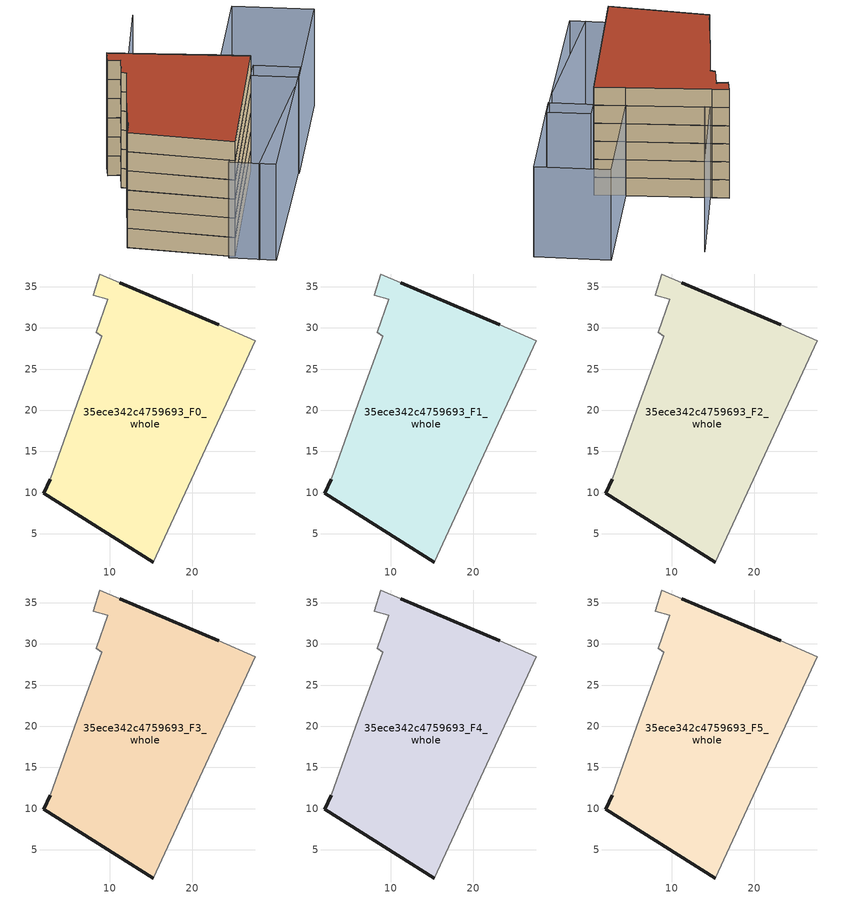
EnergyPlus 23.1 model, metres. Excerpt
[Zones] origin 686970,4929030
35ece342c4759693_F0_whole
 floor ground (EU_floor_Construction): 15.25,1.59 27.65,28.42 23.19,30.35 11.21,35.49 8.77,36.54 7.99,33.96 9.74,33.46 8.36,29.46 8.99,28.96 6.01,20.85 2.74,11.63 1.96,9.91 z0
 wall outside (EU_wall_Construction): 11.21,35.49 23.19,30.35 / 15.25,1.59 1.96,9.91 2.74,11.63 z0:3
 wall adiabatic (EU_wall_Construction): 2.74,11.63 6.01,20.85 8.99,28.96 8.36,29.46 9.74,33.46 7.99,33.96 8.77,36.54 11.21,35.49 / 23.19,30.35 27.65,28.42 15.25,1.59 z0:3
35ece342c4759693_F1_whole
 floor to 35ece342c4759693_F0_whole (EU_floor_Construction): 15.25,1.59 27.65,28.42 23.19,30.35 11.21,35.49 8.77,36.54 7.99,33.96 9.74,33.46 8.36,29.46 8.99,28.96 6.01,20.85 2.74,11.63 1.96,9.91 z3
 wall outside (EU_wall_Construction): 11.21,35.49 23.19,30.35 / 15.25,1.59 1.96,9.91 2.74,11.63 z3:6
 wall adiabatic (EU_wall_Construction): 2.74,11.63 6.01,20.85 8.99,28.96 8.36,29.46 9.74,33.46 7.99,33.96 8.77,36.54 11.21,35.49 / 23.19,30.35 27.65,28.42 15.25,1.59 z3:6
35ece342c4759693_F2_whole
 floor to 35ece342c4759693_F1_whole (EU_floor_Construction): 15.25,1.59 27.65,28.42 23.19,30.35 11.21,35.49 8.77,36.54 7.99,33.96 9.74,33.46 8.36,29.46 8.99,28.96 6.01,20.85 2.74,11.63 1.96,9.91 z6
 wall outside (EU_wall_Construction): 11.21,35.49 23.19,30.35 / 15.25,1.59 1.96,9.91 2.74,11.63 z6:9
 wall adiabatic (EU_wall_Construction): 2.74,11.63 6.01,20.85 8.99,28.96 8.36,29.46 9.74,33.46 7.99,33.96 8.77,36.54 11.21,35.49 / 23.19,30.35 27.65,28.42 15.25,1.59 z6:9
35ece342c4759693_F3_whole
 floor to 35ece342c4759693_F2_whole (EU_floor_Construction): 15.25,1.59 27.65,28.42 23.19,30.35 11.21,35.49 8.77,36.54 7.99,33.96 9.74,33.46 8.36,29.46 8.99,28.96 6.01,20.85 2.74,11.63 1.96,9.91 z9
 wall outside (EU_wall_Construction): 11.21,35.49 23.19,30.35 / 15.25,1.59 1.96,9.91 2.74,11.63 z9:12
 wall adiabatic (EU_wall_Construction): 2.74,11.63 6.01,20.85 8.99,28.96 8.36,29.46 9.74,33.46 7.99,33.96 8.77,36.54 11.21,35.49 / 23.19,30.35 27.65,28.42 15.25,1.59 z9:12
35ece342c4759693_F4_whole
 floor to 35ece342c4759693_F3_whole (EU_floor_Construction): 15.25,1.59 27.65,28.42 23.19,30.35 11.21,35.49 8.77,36.54 7.99,33.96 9.74,33.46 8.36,29.46 8.99,28.96 6.01,20.85 2.74,11.63 1.96,9.91 z12
 wall outside (EU_wall_Construction): 11.21,35.49 23.19,30.35 / 15.25,1.59 1.96,9.91 2.74,11.63 z12:15
 wall adiabatic (EU_wall_Construction): 2.74,11.63 6.01,20.85 8.99,28.96 8.36,29.46 9.74,33.46 7.99,33.96 8.77,36.54 11.21,35.49 / 23.19,30.35 27.65,28.42 15.25,1.59 z12:15
35ece342c4759693_F5_whole
 floor to 35ece342c4759693_F4_whole (EU_floor_Construction): 15.25,1.59 27.65,28.42 23.19,30.35 11.21,35.49 8.77,36.54 7.99,33.96 9.74,33.46 8.36,29.46 8.99,28.96 6.01,20.85 2.74,11.63 1.96,9.91 z15
 wall outside (EU_wall_Construction): 11.21,35.49 23.19,30.35 / 15.25,1.59 1.96,9.91 2.74,11.63 z15:18
 wall adiabatic (EU_wall_Construction): 2.74,11.63 6.01,20.85 8.99,28.96 8.36,29.46 9.74,33.46 7.99,33.96 8.77,36.54 11.21,35.49 / 23.19,30.35 27.65,28.42 15.25,1.59 z15:18
 roof outside (EU_roof_Construction): 23.19,30.35 27.65,28.42 15.25,1.59 1.96,9.91 2.74,11.63 6.01,20.85 8.99,28.96 8.36,29.46 9.74,33.46 7.99,33.96 8.77,36.54 11.21,35.49 z18
shading: 18.14,-0.54 32.02,22.2 / 6.63,20.66 2.6,11.3 / 12.3,35.33 5.91,20.61 / 19.07,53.46 11.39,35.41 / 35.18,28.31 20.32,-1.49 / 20.32,-1.49 14.25,1.54 / 14.25,1.54 29.11,31.34 / 29.11,31.34 35.18,28.31 / 23.19,30.35 33.37,51.42 / 33.37,51.42 43.99,46.29 / 43.99,46.29 33.8,25.22 / 33.8,25.22 23.19,30.35 z0:15
[Building]
EU S2 Campaign: North Axis=0; Terrain=City; Solar Distribution=FullExterior
[Site:Location]
Bologna: Latitude=44.5; Longitude=11.25; Time Zone=1; Elevation=37
[SizingPeriod:WeatherFileDays]
AnnualSizingPeriod: Begin Month=1; Begin Day of Month=1; End Month=12; End Day of Month=31; Day of Week for Start Day=Monday; Use Weather File Daylight Saving Period=No; Use Weather File Rain and Snow Indicators=No
[MATERIAL]
EU_InternalMass_Material: Roughness=MediumRough; Thickness=0.1; Conductivity=1; Density=1800; Specific Heat=900; Thermal Absorptance=0.9; Solar Absorptance=0.7; Visible Absorptance=0.7
[MATERIAL:NOMASS] Roughness=MediumRough; Thermal Absorptance=0.9; Solar Absorptance=0.7; Visible Absorptance=0.7
Name | Thermal Resistance
EU_wall_NoMass | 0.905828
EU_roof_NoMass | 0.37593
EU_floor_NoMass | 0.67114
[CONSTRUCTION]
EU_wall_Construction: EU_wall_NoMass
EU_roof_Construction: EU_roof_NoMass
EU_floor_Construction: EU_floor_NoMass
EU_InternalMass_Construction: EU_InternalMass_Material
[ZONE] Type=1; Multiplier=1; Ceiling Height=autocalculate; Floor Area=autocalculate; Part of Total Floor Area=Yes
Name | Volume
35ece342c4759693_F0_whole | 1440.13
35ece342c4759693_F1_whole; 35ece342c4759693_F2_whole; 35ece342c4759693_F3_whole; 35ece342c4759693_F4_whole; 35ece342c4759693_F5_whole | 1440.12
[INTERNALMASS] Construction=EU_InternalMass_Construction; Surface Area=437.857
Name | Zone or ZoneList
35ece342c4759693_F0_whole_EU_InternalMass | 35ece342c4759693_F0_whole
35ece342c4759693_F1_whole_EU_InternalMass | 35ece342c4759693_F1_whole
35ece342c4759693_F2_whole_EU_InternalMass | 35ece342c4759693_F2_whole
35ece342c4759693_F3_whole_EU_InternalMass | 35ece342c4759693_F3_whole
35ece342c4759693_F4_whole_EU_InternalMass | 35ece342c4759693_F4_whole
35ece342c4759693_F5_whole_EU_InternalMass | 35ece342c4759693_F5_whole
[OTHEREQUIPMENT] Fuel Type=Electricity; Design Level Calculation Method=Watts/Area; Power per Zone Floor Area=1; Fraction Latent=0; Fraction Radiant=0; Fraction Lost=0; Carbon Dioxide Generation Rate=0; EndUse Subcategory=EU_Step8_InternalGains
Name | Zone or ZoneList or Space or SpaceList | Schedule
EU_Step8_InternalGain_35ece342c4759693_F0_whole_f000 | 35ece342c4759693_F0_whole | EU_Step8_GainSchedule_35ece342c4759693_F0_whole_f000
EU_Step8_InternalGain_35ece342c4759693_F1_whole_f000 | 35ece342c4759693_F1_whole | EU_Step8_GainSchedule_35ece342c4759693_F1_whole_f000
EU_Step8_InternalGain_35ece342c4759693_F2_whole_f000 | 35ece342c4759693_F2_whole | EU_Step8_GainSchedule_35ece342c4759693_F2_whole_f000
EU_Step8_InternalGain_35ece342c4759693_F3_whole_f000 | 35ece342c4759693_F3_whole | EU_Step8_GainSchedule_35ece342c4759693_F3_whole_f000
EU_Step8_InternalGain_35ece342c4759693_F4_whole_f000 | 35ece342c4759693_F4_whole | EU_Step8_GainSchedule_35ece342c4759693_F4_whole_f000
EU_Step8_InternalGain_35ece342c4759693_F5_whole_f000 | 35ece342c4759693_F5_whole | EU_Step8_GainSchedule_35ece342c4759693_F5_whole_f000
[ZONEVENTILATION:DESIGNFLOWRATE] Schedule=EU_AlwaysOn; Design Flow Rate Calculation Method=AirChanges/Hour; Air Changes per Hour=0.73129; Ventilation Type=Natural; Fan Pressure Rise=0; Fan Total Efficiency=1; Constant Term Coefficient=1; Temperature Term Coefficient=0; Velocity Term Coefficient=0; Velocity Squared Term Coefficient=0; Minimum Indoor Temperature=-100; Maximum Indoor Temperature=100; Delta Temperature=-100; Minimum Outdoor Temperature=-100; Maximum Outdoor Temperature=100; Maximum Wind Speed=40
Name | Zone or ZoneList or Space or SpaceList
EU_ConstantAir_35ece342c4759693_F0_whole | 35ece342c4759693_F0_whole
EU_ConstantAir_35ece342c4759693_F1_whole | 35ece342c4759693_F1_whole
EU_ConstantAir_35ece342c4759693_F2_whole | 35ece342c4759693_F2_whole
EU_ConstantAir_35ece342c4759693_F3_whole | 35ece342c4759693_F3_whole
EU_ConstantAir_35ece342c4759693_F4_whole | 35ece342c4759693_F4_whole
EU_ConstantAir_35ece342c4759693_F5_whole | 35ece342c4759693_F5_whole
[HVACTEMPLATE:THERMOSTAT] Constant Heating Setpoint=20; Constant Cooling Setpoint=50
EU_HeatOnly_35ece342c4759693_F0_whole; EU_HeatOnly_35ece342c4759693_F1_whole; EU_HeatOnly_35ece342c4759693_F2_whole; EU_HeatOnly_35ece342c4759693_F3_whole; EU_HeatOnly_35ece342c4759693_F4_whole; EU_HeatOnly_35ece342c4759693_F5_whole
[HVACTEMPLATE:ZONE:IDEALLOADSAIRSYSTEM] System Availability Schedule=EU_AlwaysOn; Maximum Heating Supply Air Temperature=50; Minimum Cooling Supply Air Temperature=13; Maximum Heating Supply Air Humidity Ratio=0.0156; Minimum Cooling Supply Air Humidity Ratio=0.0077; Heating Limit=NoLimit; Cooling Limit=NoLimit; Heating Availability Schedule=EU_AlwaysOn; Cooling Availability Schedule=EU_CoolingOff; Dehumidification Control Type=ConstantSensibleHeatRatio; Cooling Sensible Heat Ratio=0.7; Dehumidification Setpoint=60; Humidification Control Type=None; Humidification Setpoint=30; Outdoor Air Method=None; Outdoor Air Flow Rate per Person=0.00944; Outdoor Air Flow Rate per Zone Floor Area=0; Outdoor Air Flow Rate per Zone=0; Demand Controlled Ventilation Type=None; Outdoor Air Economizer Type=NoEconomizer; Heat Recovery Type=None; Sensible Heat Recovery Effectiveness=0.7; Latent Heat Recovery Effectiveness=0.65
Name | Template Thermostat
35ece342c4759693_F0_whole | EU_HeatOnly_35ece342c4759693_F0_whole
35ece342c4759693_F1_whole | EU_HeatOnly_35ece342c4759693_F1_whole
35ece342c4759693_F2_whole | EU_HeatOnly_35ece342c4759693_F2_whole
35ece342c4759693_F3_whole | EU_HeatOnly_35ece342c4759693_F3_whole
35ece342c4759693_F4_whole | EU_HeatOnly_35ece342c4759693_F4_whole
35ece342c4759693_F5_whole | EU_HeatOnly_35ece342c4759693_F5_whole
[SIZING:ZONE] Zone Cooling Design Supply Air Temperature Input Method=SupplyAirTemperature; Zone Cooling Design Supply Air Temperature=13; Zone Heating Design Supply Air Temperature Input Method=SupplyAirTemperature; Zone Heating Design Supply Air Temperature=50; Zone Cooling Design Supply Air Humidity Ratio=0.008; Zone Heating Design Supply Air Humidity Ratio=0.008; Cooling Design Air Flow Method=DesignDay; Cooling Design Air Flow Rate=0; Cooling Minimum Air Flow per Zone Floor Area=0.000762; Cooling Minimum Air Flow=0; Cooling Minimum Air Flow Fraction=0.2; Heating Design Air Flow Method=DesignDay; Heating Design Air Flow Rate=0; Heating Maximum Air Flow per Zone Floor Area=0.002032; Heating Maximum Air Flow=0.141576; Heating Maximum Air Flow Fraction=0.3; Account for Dedicated Outdoor Air System=No; Dedicated Outdoor Air System Control Strategy=NeutralSupplyAir; Dedicated Outdoor Air Low Setpoint Temperature for Design=autosize; Dedicated Outdoor Air High Setpoint Temperature for Design=autosize; Zone Load Sizing Method=Sensible Load Only No Latent Load; Zone Latent Cooling Design Supply Air Humidity Ratio Input Method=HumidityRatioDifference; Zone Cooling Design Supply Air Humidity Ratio Difference=0.005; Zone Latent Heating Design Supply Air Humidity Ratio Input Method=HumidityRatioDifference; Zone Humidification Design Supply Air Humidity Ratio Difference=0.005
35ece342c4759693_F0_whole; 35ece342c4759693_F1_whole; 35ece342c4759693_F2_whole; 35ece342c4759693_F3_whole; 35ece342c4759693_F4_whole; 35ece342c4759693_F5_whole
[SCHEDULE:CONSTANT]
Name | Hourly Value
EU_AlwaysOn | 1
EU_CoolingOff | 0
[SCHEDULE:FILE] Column Number=1; Rows to Skip at Top=0; Number of Hours of Data=8760; Column Separator=Comma; Interpolate to Timestep=No; Minutes per Item=60; Adjust Schedule for Daylight Savings=Yes
Name | File
EU_Step8_GainSchedule_35ece342c4759693_F0_whole_f000 | ../../schedules/35ece342c4759693/35ece342c4759693_F0_whole_f000_gain.csv
EU_Step8_GainSchedule_35ece342c4759693_F1_whole_f000 | ../../schedules/35ece342c4759693/35ece342c4759693_F1_whole_f000_gain.csv
EU_Step8_GainSchedule_35ece342c4759693_F2_whole_f000 | ../../schedules/35ece342c4759693/35ece342c4759693_F2_whole_f000_gain.csv
EU_Step8_GainSchedule_35ece342c4759693_F3_whole_f000 | ../../schedules/35ece342c4759693/35ece342c4759693_F3_whole_f000_gain.csv
EU_Step8_GainSchedule_35ece342c4759693_F4_whole_f000 | ../../schedules/35ece342c4759693/35ece342c4759693_F4_whole_f000_gain.csv
EU_Step8_GainSchedule_35ece342c4759693_F5_whole_f000 | ../../schedules/35ece342c4759693/35ece342c4759693_F5_whole_f000_gain.csv
